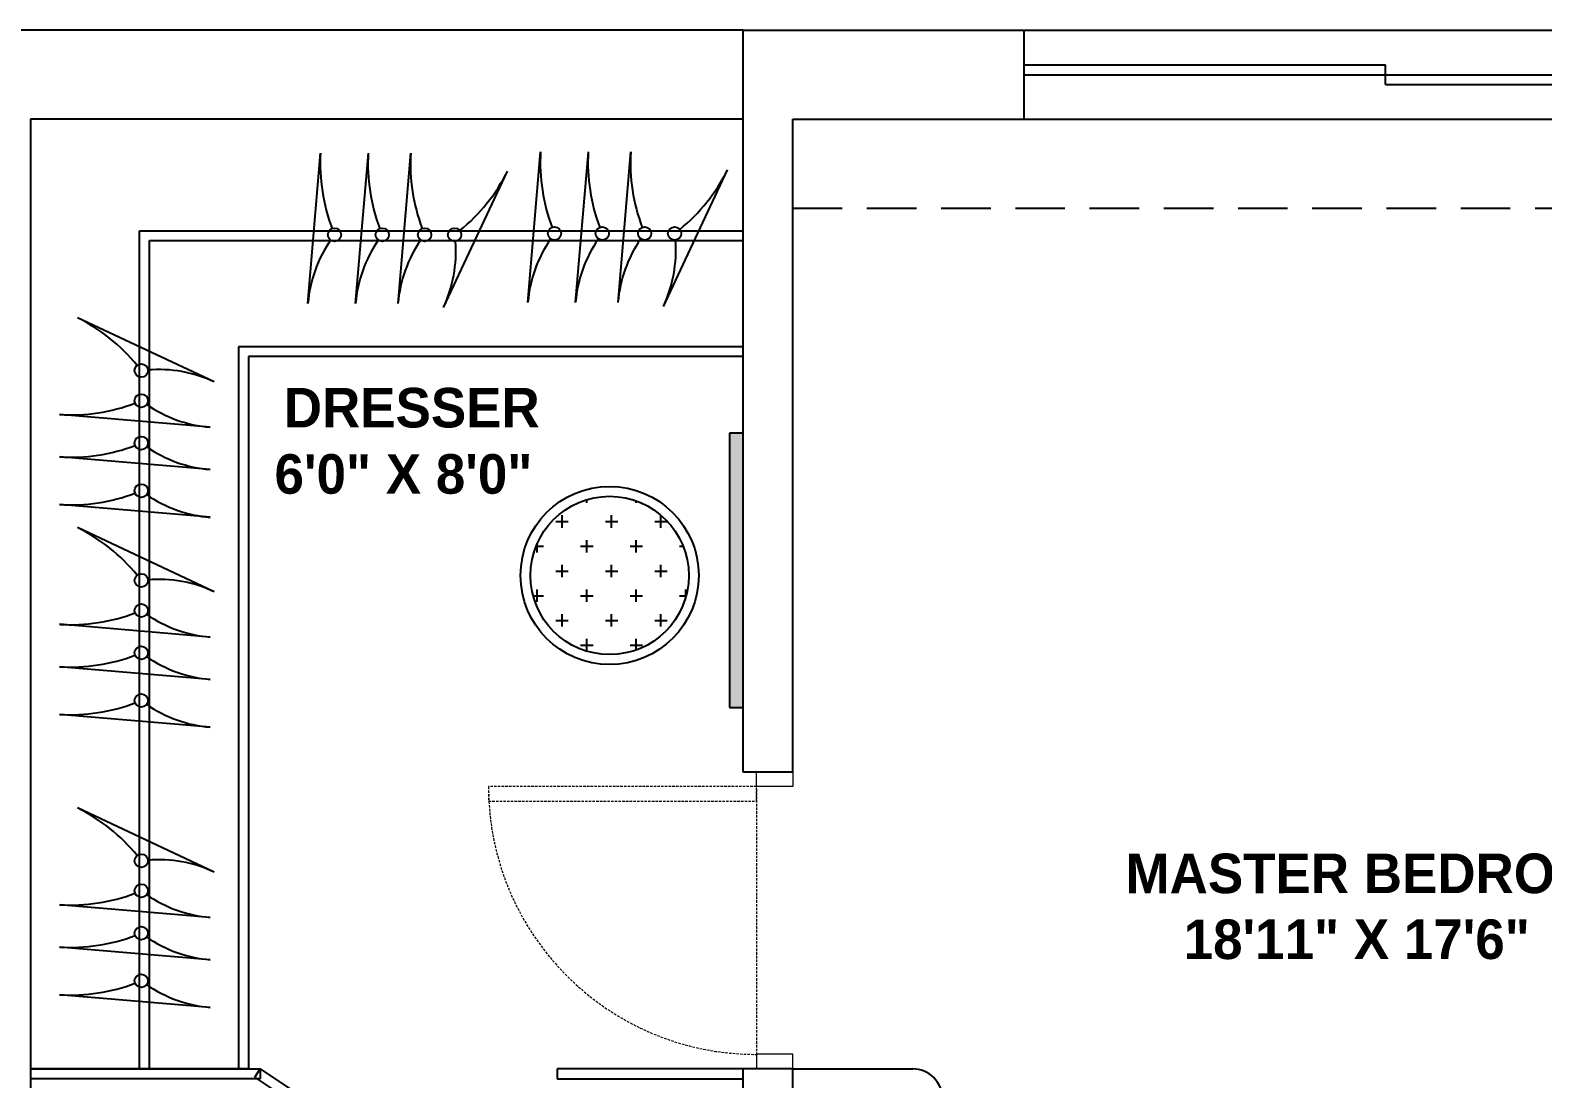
# Model space of a CAD drawing. Header units: inches. Extents: x 9636 to 21597, y -10243 to 557.
# Drawn here: x 14754.1 to 14907, y -8464.5 to -8358.5 of the extents above; entities that cross this region are included whole.
import ezdxf

# ---------------------------------------------------------------- set-up
doc = ezdxf.new("R2010")
doc.units = ezdxf.units.IN
doc.header["$MEASUREMENT"] = 0
for name, pattern in [('DASHED', [0.75, 0.5, -0.25]), ('DASHED2', [0.375, 0.25, -0.125]), ('HIDDEN', [0.375, 0.25, -0.125])]:
    doc.linetypes.add(name, pattern=pattern)
for name, color, linetype in [('A-Door-Frame', 1, 'Continuous'), ('A-Door-Swing', 8, 'HIDDEN'), ('IEL-HATCH-002', 7, 'Continuous')]:
    doc.layers.add(name, color=color, linetype=linetype)
doc.layers.add('Furniture', color=251, linetype='Continuous', lineweight=18)
doc.styles.add('MtXpl_Stylus_BT', font='')
doc.styles.get('MtXpl_Stylus_BT').set_extended_font_data('Stylus BT', bold=True)

# ---------------------------------------------------------------- blocks, each defined once
blk = doc.blocks.new('FF')
at = {"layer": 'IEL-HATCH-002', "true_color": 0x939598, "transparency": 33554687}
h = blk.add_hatch(color=252, dxfattribs=at)
h.dxf.hatch_style = 1
h.paths.add_polyline_path([(14826.19, -8399.22), (14824.8, -8399.22), (14824.8, -8426.93), (14826.19, -8426.93)])
at = {"color": 252, "true_color": 0x939598}
for p, q in [((14826.19, -8358.47), (14747.69, -8358.47)), ((14826.19, -8358.47), (15058.19, -8358.47)), ((14826.19, -8433.47), (14826.19, -8358.47)), ((14854.59, -8367.47), (14854.59, -8358.47)), ((14854.59, -8361.97), (14891.09, -8361.97)), ((14891.09, -8363.97), (14891.09, -8361.97)), ((14854.59, -8362.97), (14927.59, -8362.97)), ((14891.09, -8363.97), (14927.59, -8363.97)), ((14826.19, -8367.47), (14754.19, -8367.47)), ((14754.19, -8367.47), (14754.19, -8577.47)), ((14831.19, -8367.47), (15058.19, -8367.47)), ((14831.19, -8433.47), (14831.19, -8367.47)), ((14765.19, -8463.47), (14765.19, -8378.74)), ((14765.19, -8378.74), (14826.19, -8378.74)), ((14766.19, -8463.47), (14766.19, -8379.74)), ((14766.19, -8379.74), (14826.19, -8379.74)), ((14826.19, -8390.47), (14775.19, -8390.47)), ((14775.19, -8390.47), (14775.19, -8463.47)), ((14826.19, -8391.47), (14776.19, -8391.47)), ((14776.19, -8391.47), (14776.19, -8463.47)), ((14826.19, -8399.22), (14824.8, -8399.22)), ((14824.8, -8399.22), (14824.8, -8426.93)), ((14826.19, -8426.93), (14826.19, -8399.22)), ((14824.8, -8426.93), (14826.19, -8426.93)), ((14831.19, -8433.47), (14826.19, -8433.47)), ((14754.19, -8463.47), (14777.39, -8463.47)), ((14776.19, -8463.47), (14754.19, -8463.47)), ((14777.39, -8464.47), (14754.19, -8464.47)), ((14776.83, -8464.3), (14777.39, -8463.47)), ((14801.82, -8480.91), (14776.83, -8464.3)), ((14777.39, -8463.47), (14802.37, -8480.08)), ((14777.39, -8463.47), (14777.39, -8464.47)), ((14826.19, -8463.47), (14807.39, -8463.47)), ((14807.39, -8463.47), (14807.39, -8464.47)), ((14807.39, -8464.47), (14826.19, -8464.47)), ((14826.19, -8577.47), (14826.19, -8463.47)), ((14831.19, -8463.47), (14826.19, -8463.47)), ((14831.19, -8577.47), (14831.19, -8463.47))]:
    blk.add_line(p, q, dxfattribs=at)
at = {"color": 252, "linetype": 'DASHED', "ltscale": 10, "true_color": 0x939598}
blk.add_line((14831.19, -8376.47), (15058.19, -8376.47), dxfattribs=at)
at = {"color": 252, "ltscale": 7, "true_color": 0x939598}
for p, q in [((14831.19, -8577.47), (14831.19, -8463.47)), ((14831.19, -8463.47), (14843.31, -8463.47))]:
    blk.add_line(p, q, dxfattribs=at)
at = {"color": 252, "true_color": 0x939598}
for radius in [9, 8]:
    blk.add_circle((14812.69, -8413.59), radius, dxfattribs=at)
at = {"color": 252, "ltscale": 7, "true_color": 0x939598}
blk.add_arc((14843.31, -8466.47), 3, 0, 90, dxfattribs=at)
at = {"layer": 'A-Door-Frame', "color": 252, "lineweight": 5, "true_color": 0x939598}
for p, q in [((14827.52, -8434.94), (14827.52, -8433.47)), ((14831.19, -8433.47), (14827.52, -8433.47)), ((14831.19, -8433.47), (14831.19, -8434.94)), ((14831.19, -8434.94), (14827.52, -8434.94)), ((14831.19, -8462), (14827.52, -8462)), ((14827.52, -8462), (14827.52, -8463.47)), ((14831.19, -8463.47), (14831.19, -8462)), ((14831.19, -8463.47), (14827.52, -8463.47))]:
    blk.add_line(p, q, dxfattribs=at)
at = {"layer": 'A-Door-Swing', "color": 252, "linetype": 'DASHED2', "lineweight": 5, "true_color": 0x939598}
for p, q in [((14827.52, -8434.94), (14800.46, -8434.94)), ((14800.46, -8434.94), (14800.46, -8436.4)), ((14827.52, -8436.4), (14827.52, -8434.94)), ((14827.52, -8435.18), (14827.52, -8462.25)), ((14800.46, -8436.4), (14827.52, -8436.4))]:
    blk.add_line(p, q, dxfattribs=at)
blk.add_arc((14827.52, -8434.94), 27.07, 180, 270, dxfattribs=at)
at = {"layer": 'Furniture', "color": 252, "lineweight": -2, "true_color": 0x939598}
for p, q in [((14782.2, -8386.1), (14783.48, -8370.9)), ((14787.02, -8386.1), (14788.31, -8370.9)), ((14791.31, -8386.1), (14792.59, -8370.9)), ((14804.43, -8385.98), (14805.71, -8370.77)), ((14809.25, -8385.98), (14810.54, -8370.77)), ((14813.54, -8385.98), (14814.82, -8370.77)), ((14795.89, -8386.51), (14802.38, -8372.71)), ((14818.12, -8386.39), (14824.61, -8372.58)), ((14772.74, -8394.02), (14758.93, -8387.53)), ((14772.32, -8398.61), (14757.12, -8397.32)), ((14772.32, -8402.89), (14757.12, -8401.6)), ((14772.32, -8407.71), (14757.12, -8406.43)), ((14772.74, -8415.24), (14758.93, -8408.75)), ((14772.32, -8419.82), (14757.12, -8418.53)), ((14772.32, -8424.1), (14757.12, -8422.82)), ((14772.32, -8428.92), (14757.12, -8427.64)), ((14772.74, -8443.57), (14758.93, -8437.08)), ((14772.32, -8448.16), (14757.12, -8446.87)), ((14772.32, -8452.44), (14757.12, -8451.15)), ((14772.32, -8457.26), (14757.12, -8455.98))]:
    blk.add_line(p, q, dxfattribs=at)
for centre in [(14784.89, -8379.15), (14789.72, -8379.15), (14794, -8379.15), (14797.03, -8379.15), (14807.12, -8379.02), (14811.95, -8379.02), (14816.23, -8379.02), (14819.26, -8379.02), (14765.37, -8392.88), (14765.37, -8395.92), (14765.37, -8400.2), (14765.37, -8405.02), (14765.37, -8414.09), (14765.37, -8417.13), (14765.37, -8421.41), (14765.37, -8426.23), (14765.37, -8442.43), (14765.37, -8445.46), (14765.37, -8449.75), (14765.37, -8454.57)]:
    blk.add_circle(centre, 0.673, dxfattribs=at)
for centre, radius, start, end in [((14802.07, -8371.97), 18.62, 176.6903, 200.6016), ((14806.89, -8371.97), 18.62, 176.6903, 200.6016), ((14811.18, -8371.97), 18.62, 176.6903, 200.6016), ((14824.3, -8371.85), 18.62, 176.6903, 200.6016), ((14829.12, -8371.85), 18.62, 176.6903, 200.6016), ((14833.41, -8371.85), 18.62, 176.6903, 200.6016), ((14785.75, -8364.34), 18.62, 309.3984, 333.3097), ((14807.97, -8364.22), 18.62, 309.3984, 333.3097), ((14795.35, -8387.19), 13.19, 145.3487, 175.2486), ((14800.17, -8387.19), 13.19, 145.3487, 175.2486), ((14804.45, -8387.19), 13.19, 145.3487, 175.2486), ((14783.96, -8380.89), 13.19, 334.7514, 4.6513), ((14817.58, -8387.07), 13.19, 145.3487, 175.2486), ((14822.4, -8387.07), 13.19, 145.3487, 175.2486), ((14826.68, -8387.07), 13.19, 145.3487, 175.2486), ((14806.19, -8380.76), 13.19, 334.7514, 4.6513), ((14750.57, -8404.17), 18.62, 39.3984, 63.3097), ((14767.11, -8405.96), 13.19, 64.7514, 94.6513), ((14758.2, -8378.74), 18.62, 266.6903, 290.6016), ((14773.42, -8385.46), 13.19, 235.3487, 265.2486), ((14758.2, -8383.02), 18.62, 266.6903, 290.6016), ((14773.42, -8389.74), 13.19, 235.3487, 265.2486), ((14758.2, -8387.84), 18.62, 266.6903, 290.6016), ((14773.42, -8394.57), 13.19, 235.3487, 265.2486), ((14750.57, -8425.38), 18.62, 39.3984, 63.3097), ((14767.11, -8427.17), 13.19, 64.7514, 94.6513), ((14758.2, -8399.95), 18.62, 266.6903, 290.6016), ((14773.42, -8406.67), 13.19, 235.3487, 265.2486), ((14758.2, -8404.23), 18.62, 266.6903, 290.6016), ((14773.42, -8410.95), 13.19, 235.3487, 265.2486), ((14758.2, -8409.05), 18.62, 266.6903, 290.6016), ((14773.42, -8415.78), 13.19, 235.3487, 265.2486), ((14750.57, -8453.72), 18.62, 39.3984, 63.3097), ((14767.11, -8455.51), 13.19, 64.7514, 94.6513), ((14758.2, -8428.29), 18.62, 266.6903, 290.6016), ((14773.42, -8435.01), 13.19, 235.3487, 265.2486), ((14758.2, -8432.57), 18.62, 266.6903, 290.6016), ((14773.42, -8439.29), 13.19, 235.3487, 265.2486), ((14758.2, -8437.39), 18.62, 266.6903, 290.6016), ((14773.42, -8444.11), 13.19, 235.3487, 265.2486)]:
    blk.add_arc(centre, radius, start, end, dxfattribs=at)
at = {"layer": 'IEL-HATCH-002', "color": 252, "linetype": 'Continuous', "true_color": 0x939598, "transparency": 33554687}
for p, q in [((14810.38, -8406.26), (14810.38, -8405.92)), ((14815.38, -8406.26), (14815.38, -8406.05)), ((14807.26, -8408.14), (14808.51, -8408.14)), ((14807.88, -8408.76), (14807.88, -8407.51)), ((14812.26, -8408.14), (14813.51, -8408.14)), ((14812.88, -8408.76), (14812.88, -8407.51)), ((14817.26, -8408.14), (14818.51, -8408.14)), ((14817.88, -8408.76), (14817.88, -8407.51)), ((14805.25, -8410.64), (14806.01, -8410.64)), ((14805.38, -8411.26), (14805.38, -8410.33)), ((14809.76, -8410.64), (14811.01, -8410.64)), ((14810.38, -8411.26), (14810.38, -8410.01)), ((14814.76, -8410.64), (14816.01, -8410.64)), ((14815.38, -8411.26), (14815.38, -8410.01)), ((14819.76, -8410.64), (14820.13, -8410.64)), ((14807.88, -8413.76), (14807.88, -8412.51)), ((14812.88, -8413.76), (14812.88, -8412.51)), ((14817.88, -8413.76), (14817.88, -8412.51)), ((14807.26, -8413.14), (14808.51, -8413.14)), ((14812.26, -8413.14), (14813.51, -8413.14)), ((14817.26, -8413.14), (14818.51, -8413.14)), ((14804.96, -8415.64), (14806.01, -8415.64)), ((14805.38, -8416.26), (14805.38, -8415.01)), ((14809.76, -8415.64), (14811.01, -8415.64)), ((14810.38, -8416.26), (14810.38, -8415.01)), ((14814.76, -8415.64), (14816.01, -8415.64)), ((14815.38, -8416.26), (14815.38, -8415.01)), ((14819.76, -8415.64), (14820.42, -8415.64)), ((14820.38, -8415.78), (14820.38, -8415.01)), ((14807.26, -8418.14), (14808.51, -8418.14)), ((14807.88, -8418.76), (14807.88, -8417.51)), ((14812.26, -8418.14), (14813.51, -8418.14)), ((14812.88, -8418.76), (14812.88, -8417.51)), ((14817.26, -8418.14), (14818.51, -8418.14)), ((14817.88, -8418.76), (14817.88, -8417.51)), ((14810.38, -8421.25), (14810.38, -8420.01)), ((14815.38, -8421.12), (14815.38, -8420.01)), ((14809.76, -8420.64), (14811.01, -8420.64)), ((14814.76, -8420.64), (14816.01, -8420.64))]:
    blk.add_line(p, q, dxfattribs=at)
at = {"color": 252, "true_color": 0x939598, "style": 'MtXpl_Stylus_BT'}
for s, p in [('DRESSER', (14779.77, -8398.63)), ('6\'0" X 8\'0"', (14778.83, -8405.33)), ('MASTER BEDROOM', (14864.82, -8445.71)), ('18\'11" X 17\'6"', (14870.69, -8452.37))]:
    blk.add_text(s, height=4, rotation=0.0094, dxfattribs=at).set_placement(p)

msp = doc.modelspace()

# ---------------------------------------------------------------- block references
at = {"color": 18, "true_color": 0x000000}
msp.add_blockref('FF', (0, 0), dxfattribs=at)

doc.saveas('drawing.dxf')
